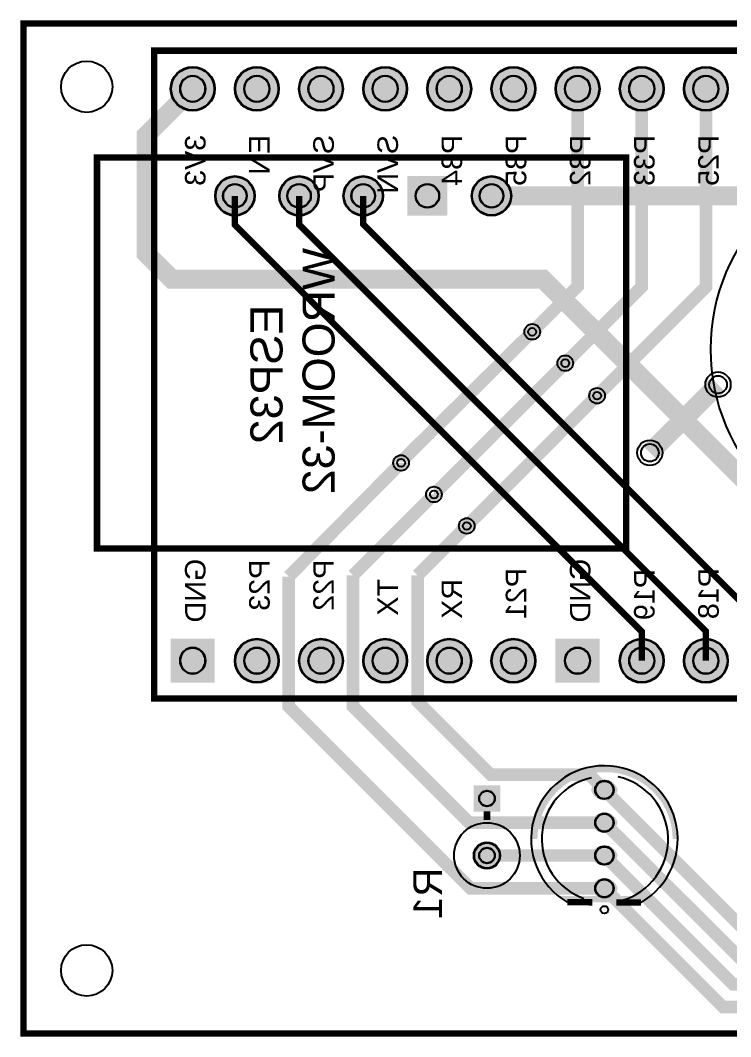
# Model space of a CAD drawing. Header units: millimetres. Extents: x -0.1 to 73.8, y -0.1 to 40.1.
# Drawn here: x -0.13 to 28, y -0.13 to 40.13 of the extents above; entities that cross this region are included whole.
import ezdxf

# ---------------------------------------------------------------- set-up
doc = ezdxf.new("R2010")
doc.units = ezdxf.units.MM
for name, color, linetype, true_color in [('BoardOutLine', 7, 'Continuous', 0xff00ff), ('BottomLayer', 7, 'Continuous', 0x0000ff), ('BottomSilkLayer', 7, 'Continuous', 0x66cc33), ('BottomSolderMaskLayer', 7, 'Continuous', 0xaa00ff), ('Document', 7, 'Continuous', 0xffffff), ('Hole', 7, 'Continuous', 0x222222), ('Multi-Layer', 7, 'Continuous', 0xc0c0c0), ('TopLayer', 7, 'Continuous', 0xff0000), ('TopSilkLayer', 7, 'Continuous', 0xffcc00), ('TopSolderMaskLayer', 7, 'Continuous', 0x800080)]:
    doc.layers.add(name, color=color, linetype=linetype, true_color=true_color)
doc.styles.get("Standard").update_dxf_attribs({"font": 'arial.ttf'})

msp = doc.modelspace()

# ---------------------------------------------------------------- hatches: boundary and pattern name
at = {"layer": 'BottomSolderMaskLayer'}
for points in [[(5.822847345694833, 37.41554483108962, 1), (7.573647447295037, 37.41554483108962, 1)], [(8.362852425704967, 37.41554483108962, 1), (10.113652527305169, 37.41554483108962, 1)], [(10.9028575057151, 37.41554483108962, 1), (12.653657607315301, 37.41554483108962, 1)], [(13.442862585725232, 37.41554483108962, 1), (15.193662687325434, 37.41554483108962, 1)], [(15.982867665735364, 37.41554483108962, 1), (17.733667767335568, 37.41554483108962, 1)], [(18.522872745745495, 37.41554483108962, 1), (20.2736728473457, 37.41554483108962, 1)], [(21.062877825755628, 37.41554483108962, 1), (22.813677927355833, 37.41554483108962, 1)], [(23.60288290576576, 37.41554483108962, 1), (25.353683007365966, 37.41554483108962, 1)], [(26.14288798577612, 37.41554483108962, 1), (27.893688087376326, 37.41554483108962, 1)], [(7.582677165354246, 33.1760223520447, 1), (9.157480314960546, 33.1760223520447, 1)], [(10.122682245364606, 33.1760223520447, 1), (11.697485394970906, 33.1760223520447, 1)], [(12.662687325374739, 33.1760223520447, 1), (14.237490474981039, 33.1760223520447, 1)], [(16.777416814833714, 33.963397680128764), (16.777416814833714, 32.38859453052237), (15.202613665227318, 32.38859453052237), (15.202613665227318, 33.963397680128764)], [(17.742697485395006, 33.1760223520447, 1), (19.317500635001302, 33.1760223520447, 1)], [(5.822834266161863, 13.889811923077445), (7.573634367761997, 13.889811923077445), (7.573634367761997, 15.64061202467758), (5.822834266161863, 15.64061202467758)], [(8.362852425704967, 14.76530353060707, 1), (10.113652527305169, 14.76530353060707, 1)], [(10.9028575057151, 14.76530353060707, 1), (12.653657607315301, 14.76530353060707, 1)], [(13.442862585725232, 14.76530353060707, 1), (15.193662687325434, 14.76530353060707, 1)], [(15.982867665735364, 14.76530353060707, 1), (17.733667767335568, 14.76530353060707, 1)], [(18.522872745745495, 14.76530353060707, 1), (20.2736728473457, 14.76530353060707, 1)], [(21.06283858715733, 13.889811923077445), (22.813664847823247, 13.889811923077445), (22.813664847823247, 15.64061202467758), (21.06283858715733, 15.64061202467758)], [(23.60288290576576, 14.76530353060707, 1), (25.353683007365966, 14.76530353060707, 1)], [(26.14288798577612, 14.76530353060707, 1), (27.893688087376326, 14.76530353060707, 1)], [(17.82458595884941, 9.833328737625266), (17.82458595884941, 8.782528636025063), (18.8753860604495, 8.782528636025063), (18.8753860604495, 9.833328737625266)], [(23.52540005080033, 9.649987299974669, -0.7853981633974483), (22.474599949200126, 9.649987299974669), (22.474599949200126, 9.649987299974669, -0.7853981633974483), (23.52540005080033, 9.649987299974669)], [(23.52540005080033, 8.350012700025331, -0.7853981633974483), (22.474599949200126, 8.350012700025331), (22.474599949200126, 8.350012700025331, -0.7853981633974483), (23.52540005080033, 8.350012700025331)], [(17.824612649225344, 7.050038100076222, 1), (18.875412750825546, 7.050038100076222, 1)], [(23.52540005080033, 7.050038100076222, -0.7853981633974483), (22.474599949200126, 7.050038100076222), (22.474599949200126, 7.050038100076222, -0.7853981633974483), (23.52540005080033, 7.050038100076222)], [(23.52540005080033, 5.750063500126998, -0.7853981633974483), (22.474599949200126, 5.750063500126998), (22.474599949200126, 5.750063500126998, -0.7853981633974483), (23.52540005080033, 5.750063500126998)]]:
    msp.add_hatch(color=256, dxfattribs=at).paths.add_polyline_path(points)
at = {"layer": 'Document'}
for points in [[(25.90002540005071, 7.7000000000000455), (25.90002540005071, 7.749987299974578), (25.898997672308724, 7.827186812144191), (25.89591521751322, 7.904331607016957), (25.890780220439865, 7.981367006078585), (25.88359632065999, 8.05823840835194), (25.874368609962403, 8.1348913290974), (25.863103628742465, 8.211271438430003), (25.849809361369125, 8.28732459982723), (25.834495230522634, 8.362996908500577), (25.817172090518397, 8.438234729600936), (25.797852219612878, 8.512984736234444), (25.776549311300414, 8.587193947259607), (25.75327846460891, 8.660809764838291), (25.728056173396908, 8.73378001171693), (25.700900314662476, 8.806052968207837), (25.67183013587487, 8.877577408847174), (25.64086624132983, 8.948302638702899), (25.608030577547197, 9.018178529305374), (25.5733464177149, 9.087155554177684), (25.536838345193473, 9.155184823939408), (25.498532236092842, 9.222218120957223), (25.45845524093079, 9.288207933521903), (25.416635765390083, 9.353107489522131), (25.373103450184317, 9.416870789596487), (25.327889150050623, 9.479452639736223), (25.281024911878603, 9.540808683318573), (25.232543951997286, 9.600895432544576), (25.182480632633542, 9.659670299263212), (25.13087043755354, 9.717091625156513), (25.0777499469159, 9.77311871126608), (25.023156811342233, 9.827711846839748), (24.967129725232553, 9.880832337477614), (24.90970839933948, 9.932442532557388), (24.85093353262073, 9.98250585192136), (24.790846783394727, 10.030986811802222), (24.729490739812263, 10.07785104997447), (24.66690888967264, 10.12306535010839), (24.60314558959817, 10.16659766531393), (24.538246033597943, 10.208417140854635), (24.472256221033376, 10.248494136016689), (24.40522292401556, 10.28680024511732), (24.337193654253724, 10.323308317638748), (24.268216629381413, 10.357992477471157), (24.198340738779052, 10.390828141253905), (24.127615508923327, 10.42179203579883), (24.056091068283877, 10.450862214586436), (23.98381811179297, 10.47801807332064), (23.91084786491433, 10.503240364532985), (23.837232047335647, 10.526511211224488), (23.763022836310483, 10.547814119536838), (23.688272829676862, 10.567133990442358), (23.613035008576617, 10.58445713044648), (23.537362699903497, 10.599771261292858), (23.461309538506157, 10.613065528666539), (23.384929429173553, 10.62433050988625), (23.30827650842798, 10.633558220584064), (23.231405106154625, 10.640742120363825), (23.15436970709311, 10.645877117437294), (23.077224912220345, 10.648959572232684), (23.000025400050845, 10.649987299974669), (22.922825887881118, 10.648959572232684), (22.845681093008352, 10.645877117437294), (22.768645693946837, 10.640742120363825), (22.691774291673482, 10.633558220584064), (22.61512137092791, 10.62433050988625), (22.538741261595305, 10.613065528666539), (22.462688100197965, 10.599771261292858), (22.387015791524846, 10.58445713044648), (22.3117779704246, 10.567133990442358), (22.23702796379098, 10.547814119536724), (22.162818752765816, 10.526511211224488), (22.08920293518713, 10.503240364532985), (22.01623268830849, 10.47801807332064), (21.943959731817586, 10.450862214586436), (21.872435291178135, 10.42179203579883), (21.80171006132241, 10.390828141253905), (21.73183417072005, 10.357992477471157), (21.662857145847738, 10.323308317638748), (21.5948278760859, 10.28680024511732), (21.527794579068086, 10.248494136016689), (21.46180476650352, 10.208417140854635), (21.39690521050329, 10.16659766531393), (21.33314191042882, 10.123065350108277), (21.2705600602892, 10.07785104997447), (21.209204016706735, 10.030986811802222), (21.149117267480733, 9.98250585192136), (21.090342400761983, 9.932442532557388), (21.03292107486891, 9.880832337477614), (20.97689398875923, 9.827711846839748), (20.92230085318556, 9.77311871126608), (20.869180362547922, 9.717091625156513), (20.81757016746792, 9.659670299263212), (20.76750684810395, 9.600895432544576), (20.719025888223086, 9.540808683318573), (20.67216165005084, 9.479452639736223), (20.626947349917145, 9.416870789596373), (20.58341503471138, 9.353107489522131), (20.541595559170673, 9.288207933521903), (20.50151856400862, 9.222218120957223), (20.46321245490799, 9.155184823939408), (20.42670438238656, 9.087155554177684), (20.392020222554038, 9.01817852930526), (20.35918455877163, 8.948302638702899), (20.328220664226592, 8.877577408847174), (20.299150485438986, 8.806052968207837), (20.271994626704554, 8.73378001171693), (20.24677233549255, 8.660809764838291), (20.22350148880105, 8.587193947259607), (20.202198580488584, 8.512984736234444), (20.182878709583065, 8.438234729600936), (20.165555569578828, 8.362996908500577), (20.150241438732337, 8.28732459982723), (20.136947171358997, 8.21127143842989), (20.12568219013906, 8.1348913290974), (20.116454479441472, 8.05823840835194), (20.109270579661597, 7.981367006078472), (20.104135582588242, 7.904331607016957), (20.10105312779274, 7.827186812144191), (20.100025400050754, 7.749987299974578), (20.100025400050754, 7.7000000000000455), (20.350012700025673, 7.7000000000000455), (20.351055135114848, 7.774322222942942), (20.354181620249165, 7.848585973082436), (20.359389695674963, 7.92273282361873), (20.36667526395354, 7.996704439722066), (20.376032593184163, 8.07044262442821), (20.387454321514042, 8.14388936442424), (20.400931462929748, 8.216986875690623), (20.416453414327634, 8.289677648962652), (20.43400796385572, 8.361904494975533), (20.453581300520227, 8.433610589457771), (20.475158025052906, 8.504739517838061), (20.498721162025504, 8.575235319628746), (20.524252173204786, 8.645042532452635), (20.551730972139012, 8.71410623567806), (20.581135939958585, 8.782372093627941), (20.612443942386562, 8.849786398326955), (20.645630347938322, 8.91629611175756), (20.680669047301762, 8.98184890758671), (20.717532473876645, 9.046393212333555), (20.756191625464226, 9.109878245944742), (20.79661608708375, 9.172254061745889), (20.83877405490216, 9.23347158573631), (20.882632361254537, 9.293482655198432), (20.92815650073976, 9.35224005658938), (20.975310657367118, 9.409697562686006), (21.024057732734263, 9.465809968954318), (21.074359375214726, 9.520533129114028), (21.126176010130166, 9.57382398987022), (21.179466870886245, 9.625640624785547), (21.234190031045955, 9.675942267265896), (21.290302437314494, 9.724689342633155), (21.347759943410892, 9.771843499260513), (21.40651734480184, 9.81736763874585), (21.466528414264076, 9.861225945098226), (21.527745938254384, 9.903383912916638), (21.590121754055644, 9.943808374536161), (21.65360678766683, 9.982467526123628), (21.718151092413564, 10.01933095269851), (21.783703888242826, 10.054369652061837), (21.850213601673204, 10.087556057613938), (21.917627906372445, 10.118864060041801), (21.9858937643221, 10.148269027861375), (22.054957467547865, 10.175747826795373), (22.124764680371527, 10.201278837974883), (22.19526048216221, 10.224841974947367), (22.266389410542388, 10.24641869948016), (22.33809550502474, 10.265992036144667), (22.41032235103762, 10.283546585672525), (22.483013124309537, 10.299068537070525), (22.556110635576033, 10.312545678486345), (22.629557375572176, 10.32396740681611), (22.70329556027832, 10.333324736046848), (22.777267176381656, 10.34061030432531), (22.851414026917837, 10.345818379751336), (22.925677777057444, 10.348944864885539), (23.000000000000455, 10.3499872999746), (23.000025400050845, 10.3499872999746), (23.050038100076108, 10.3499872999746), (23.12436032301912, 10.348944864885539), (23.1986240731585, 10.345818379751336), (23.272770923694907, 10.34061030432531), (23.346742539798242, 10.333324736046848), (23.420480724504387, 10.323967406816223), (23.49392746450053, 10.312545678486345), (23.567024975767026, 10.299068537070525), (23.639715749038942, 10.283546585672525), (23.711942595051596, 10.265992036144667), (23.783648689533948, 10.24641869948016), (23.854777617914124, 10.224841974947367), (23.92527341970481, 10.201278837974883), (23.995080632528698, 10.175747826795373), (24.064144335754463, 10.148269027861375), (24.132410193704118, 10.118864060041915), (24.19982449840313, 10.087556057613938), (24.266334211833737, 10.05436965206195), (24.331887007662772, 10.01933095269851), (24.39643131240973, 9.982467526123628), (24.45991634602069, 9.943808374536161), (24.52229216182218, 9.903383912916638), (24.583509685812487, 9.861225945098226), (24.643520755274494, 9.81736763874585), (24.702278156665443, 9.771843499260626), (24.75973566276207, 9.724689342633155), (24.81584806903038, 9.675942267265896), (24.87057122919009, 9.62564062478566), (24.923862089946397, 9.57382398987022), (24.975678724861837, 9.520533129114028), (25.025980367342072, 9.465809968954318), (25.074727442709218, 9.409697562686006), (25.121881599336575, 9.35224005658938), (25.167405738822026, 9.293482655198432), (25.211264045174403, 9.23347158573631), (25.253422012992814, 9.172254061745889), (25.29384647461211, 9.109878245944742), (25.332505626199918, 9.046393212333555), (25.3693690527748, 8.98184890758671), (25.404407752138013, 8.91629611175756), (25.43759415769, 8.849786398326955), (25.468902160117977, 8.782372093627941), (25.49830712793755, 8.71410623567806), (25.52578592687155, 8.645042532452635), (25.55131693805106, 8.575235319628746), (25.57488007502343, 8.504739517838061), (25.596456799556336, 8.433610589457771), (25.616030136220843, 8.361904494975533), (25.6335846857487, 8.289677648962652), (25.649106637146588, 8.216986875690623), (25.662583778562293, 8.14388936442424), (25.674005506892172, 8.07044262442821), (25.683362836123024, 7.996704439722066), (25.6906484044016, 7.92273282361873), (25.6958564798274, 7.848585973082436), (25.698982964961715, 7.774322222942942), (25.700025400050663, 7.7000000000000455)], [(24.450012700025354, 5.2000000000000455), (21.55001270002549, 5.2000000000000455), (21.20002540005089, 5.449987299974623), (24.850012700025445, 5.449987299974623)]]:
    msp.add_hatch(color=256, dxfattribs=at).paths.add_polyline_path(points)
at = {"layer": 'Multi-Layer'}
for points in [[(5.848247396494935, 37.41554483108962, 1), (7.548247396494935, 37.41554483108962, 1)], [(8.388252476505068, 37.41554483108962, 1), (10.088252476505067, 37.41554483108962, 1)], [(10.9282575565152, 37.41554483108962, 1), (12.6282575565152, 37.41554483108962, 1)], [(13.468262636525333, 37.41554483108962, 1), (15.168262636525332, 37.41554483108962, 1)], [(16.008267716535464, 37.41554483108962, 1), (17.708267716535467, 37.41554483108962, 1)], [(18.548272796545596, 37.41554483108962, 1), (20.2482727965456, 37.41554483108962, 1)], [(21.08827787655573, 37.41554483108962, 1), (22.788277876555732, 37.41554483108962, 1)], [(23.62828295656586, 37.41554483108962, 1), (25.328282956565864, 37.41554483108962, 1)], [(26.16828803657622, 37.41554483108962, 1), (27.868288036576224, 37.41554483108962, 1)], [(7.608077216154348, 33.1760223520447, 1), (9.132080264160445, 33.1760223520447, 1)], [(10.148082296164707, 33.1760223520447, 1), (11.672085344170805, 33.1760223520447, 1)], [(12.68808737617484, 33.1760223520447, 1), (14.212090424180937, 33.1760223520447, 1)], [(16.75201930403864, 33.93799847599689), (16.75201930403864, 32.41399542799081), (15.22801625603256, 32.41399542799081), (15.22801625603256, 33.93799847599689)], [(17.768097536195107, 33.1760223520447, 1), (19.2921005842012, 33.1760223520447, 1)], [(5.84823469646949, 13.915214630429318), (7.548234696469308, 13.915214630429318), (7.548234696469308, 15.61521463042925), (5.84823469646949, 15.61521463042925)], [(8.388252476505068, 14.76530353060707, 1), (10.088252476505067, 14.76530353060707, 1)], [(10.9282575565152, 14.76530353060707, 1), (12.6282575565152, 14.76530353060707, 1)], [(13.468262636525333, 14.76530353060707, 1), (15.168262636525332, 14.76530353060707, 1)], [(16.008267716535464, 14.76530353060707, 1), (17.708267716535467, 14.76530353060707, 1)], [(18.548272796545596, 14.76530353060707, 1), (20.2482727965456, 14.76530353060707, 1)], [(21.088239776479668, 13.915214630429318), (22.788265176530558, 13.915214630429318), (22.788265176530558, 15.61521463042925), (21.088239776479668, 15.61521463042925)], [(23.62828295656586, 14.76530353060707, 1), (25.328282956565864, 14.76530353060707, 1)], [(26.16828803657622, 14.76530353060707, 1), (27.868288036576224, 14.76530353060707, 1)], [(17.8499872999746, 9.807924815849674), (17.8499872999746, 8.807924815849674), (18.8499872999746, 8.807924815849674), (18.8499872999746, 9.807924815849674)], [(23.500000000000227, 9.649987299974669, -0.7853981633974483), (22.500000000000227, 9.649987299974669), (22.500000000000227, 9.649987299974669, -0.7853981633974483), (23.500000000000227, 9.649987299974669)], [(23.500000000000227, 8.350012700025331, -0.7853981633974483), (22.500000000000227, 8.350012700025331), (22.500000000000227, 8.350012700025331, -0.7853981633974483), (23.500000000000227, 8.350012700025331)], [(17.850012700025445, 7.050038100076222, 1), (18.850012700025445, 7.050038100076222, 1)], [(23.500000000000227, 7.050038100076222, -0.7853981633974483), (22.500000000000227, 7.050038100076222), (22.500000000000227, 7.050038100076222, -0.7853981633974483), (23.500000000000227, 7.050038100076222)], [(23.500000000000227, 5.750063500126998, -0.7853981633974483), (22.500000000000227, 5.750063500126998), (22.500000000000227, 5.750063500126998, -0.7853981633974483), (23.500000000000227, 5.750063500126998)]]:
    msp.add_hatch(color=256, dxfattribs=at).paths.add_polyline_path(points)
at = {"layer": 'TopSolderMaskLayer'}
for points in [[(5.822847345694833, 37.41554483108962, 1), (7.573647447295037, 37.41554483108962, 1)], [(8.362852425704967, 37.41554483108962, 1), (10.113652527305169, 37.41554483108962, 1)], [(10.9028575057151, 37.41554483108962, 1), (12.653657607315301, 37.41554483108962, 1)], [(13.442862585725232, 37.41554483108962, 1), (15.193662687325434, 37.41554483108962, 1)], [(15.982867665735364, 37.41554483108962, 1), (17.733667767335568, 37.41554483108962, 1)], [(18.522872745745495, 37.41554483108962, 1), (20.2736728473457, 37.41554483108962, 1)], [(21.062877825755628, 37.41554483108962, 1), (22.813677927355833, 37.41554483108962, 1)], [(23.60288290576576, 37.41554483108962, 1), (25.353683007365966, 37.41554483108962, 1)], [(26.14288798577612, 37.41554483108962, 1), (27.893688087376326, 37.41554483108962, 1)], [(7.582677165354246, 33.1760223520447, 1), (9.157480314960546, 33.1760223520447, 1)], [(10.122682245364606, 33.1760223520447, 1), (11.697485394970906, 33.1760223520447, 1)], [(12.662687325374739, 33.1760223520447, 1), (14.237490474981039, 33.1760223520447, 1)], [(16.777416814833714, 33.963397680128764), (16.777416814833714, 32.38859453052237), (15.202613665227318, 32.38859453052237), (15.202613665227318, 33.963397680128764)], [(17.742697485395006, 33.1760223520447, 1), (19.317500635001302, 33.1760223520447, 1)], [(5.822834266161863, 13.889811923077445), (7.573634367761997, 13.889811923077445), (7.573634367761997, 15.64061202467758), (5.822834266161863, 15.64061202467758)], [(8.362852425704967, 14.76530353060707, 1), (10.113652527305169, 14.76530353060707, 1)], [(10.9028575057151, 14.76530353060707, 1), (12.653657607315301, 14.76530353060707, 1)], [(13.442862585725232, 14.76530353060707, 1), (15.193662687325434, 14.76530353060707, 1)], [(15.982867665735364, 14.76530353060707, 1), (17.733667767335568, 14.76530353060707, 1)], [(18.522872745745495, 14.76530353060707, 1), (20.2736728473457, 14.76530353060707, 1)], [(21.06283858715733, 13.889811923077445), (22.813664847823247, 13.889811923077445), (22.813664847823247, 15.64061202467758), (21.06283858715733, 15.64061202467758)], [(23.60288290576576, 14.76530353060707, 1), (25.353683007365966, 14.76530353060707, 1)], [(26.14288798577612, 14.76530353060707, 1), (27.893688087376326, 14.76530353060707, 1)], [(17.82458595884941, 9.833328737625266), (17.82458595884941, 8.782528636025063), (18.8753860604495, 8.782528636025063), (18.8753860604495, 9.833328737625266)], [(23.52540005080033, 9.649987299974669, -0.7853981633974483), (22.474599949200126, 9.649987299974669), (22.474599949200126, 9.649987299974669, -0.7853981633974483), (23.52540005080033, 9.649987299974669)], [(23.52540005080033, 8.350012700025331, -0.7853981633974483), (22.474599949200126, 8.350012700025331), (22.474599949200126, 8.350012700025331, -0.7853981633974483), (23.52540005080033, 8.350012700025331)], [(17.824612649225344, 7.050038100076222, 1), (18.875412750825546, 7.050038100076222, 1)], [(23.52540005080033, 7.050038100076222, -0.7853981633974483), (22.474599949200126, 7.050038100076222), (22.474599949200126, 7.050038100076222, -0.7853981633974483), (23.52540005080033, 7.050038100076222)], [(23.52540005080033, 5.750063500126998, -0.7853981633974483), (22.474599949200126, 5.750063500126998), (22.474599949200126, 5.750063500126998, -0.7853981633974483), (23.52540005080033, 5.750063500126998)]]:
    msp.add_hatch(color=256, dxfattribs=at).paths.add_polyline_path(points)

# ---------------------------------------------------------------- linework, layer by layer
at = {"layer": 'BoardOutLine', "const_width": 0.25400050800101603}
msp.add_lwpolyline([(7.620015242082445e-05, 40.00165100330207), (7.620015242082445e-05, 39.50127000254008), (7.620015242082445e-05, 40.00165100330207), (70.00007620015231, 40.00165100330207), (70.00007620015231, 0.0016510033020722403), (7.620015242082445e-05, 0.0016510033020722403), (7.620015242082445e-05, 39.90005080010155)], dxfattribs=at)
at = {"layer": 'BottomLayer'}
for points, const_width in [([(48.897637795275614, 24.340868681737334), (46.108712217424454, 21.549403098806238), (28.90017780035555, 21.549403098806238), (20.568961137922088, 29.880619761239473), (5.869951739903627, 29.880619761239473), (4.848869697739474, 30.89916179832369), (4.848869697739474, 35.56769113538235), (6.697993395986714, 37.414274828549765)], 0.7500127000254001), ([(18.529337058674173, 33.17500635001272), (43.84267208534402, 33.17500635001272), (43.850012700025445, 33.200000000000045)], 0.7500127000254001), ([(14.950012700025354, 22.649987299974555), (14.950012700025354, 22.650038100076245), (20.1500127000254, 27.800000000000068)], 0.5), ([(16.249961899923846, 21.3499872999746), (16.25016510033015, 21.3499872999746), (21.45008890017766, 26.549911099822225)], 0.5), ([(17.550825501650934, 20.10081280162558), (22.712090424180815, 25.26207772415546)], 0.5)]:
    msp.add_lwpolyline(points, dxfattribs=dict(at, const_width=const_width))
at = {"layer": 'BottomSilkLayer', "const_width": 0.25400050800101603}
msp.add_lwpolyline([(5.173964947930017, 13.52697485394981), (5.173964947930017, 13.272974345948796), (53.94206248412502, 13.272974345948796), (53.94206248412502, 38.92702565405136), (5.173964947930017, 38.92702565405136), (5.173964947930017, 13.52697485394981)], close=True, dxfattribs=at)
msp.add_lwpolyline([(18.3499872999746, 8.449911099822202), (18.3499872999746, 8.799923799847647)], dxfattribs=at)
at = {"layer": 'BottomSilkLayer'}
msp.add_circle((18.350012700025445, 7.050038100076222), 1.2999745999492, dxfattribs=at)
at = {"layer": 'BottomSolderMaskLayer'}
for points in [[(6.698352032757157, 37.93027676491795), (6.698090442101147, 37.93027676491795)], [(9.23835711276729, 37.93027676491795), (9.23809552211128, 37.93027676491795)], [(11.778362192777422, 37.93027676491795), (11.778100602121413, 37.93027676491795)], [(14.318367272787782, 37.93027676491795), (14.318105682131772, 37.93027676491795)], [(16.858372352797915, 37.93027676491795), (16.858110762141905, 37.93027676491795)], [(19.398377432808047, 37.93027676491795), (19.398115842152038, 37.93027676491795)], [(21.93838251281818, 37.93027676491795), (21.93812092216217, 37.93027676491795)], [(24.478387592828312, 37.93027676491795), (24.478126002172303, 37.93027676491795)], [(27.018392672838445, 37.93027676491795), (27.018131082182435, 37.93027676491795)], [(6.698352032757157, 36.90065594286796), (6.698090442101147, 36.90065594286796)], [(9.23835711276729, 36.90065594286796), (9.23809552211128, 36.90065594286796)], [(11.778362192777422, 36.90065594286796), (11.778100602121413, 36.90065594286796)], [(14.318367272787782, 36.90065594286796), (14.318105682131772, 36.90065594286796)], [(16.858372352797915, 36.90065594286796), (16.858110762141905, 36.90065594286796)], [(19.398377432808047, 36.90065594286796), (19.398115842152038, 36.90065594286796)], [(21.93838251281818, 36.90065594286796), (21.93812092216217, 36.90065594286796)], [(24.478387592828312, 36.90065594286796), (24.478126002172303, 36.90065594286796)], [(27.018392672838445, 36.90065594286796), (27.018131082182435, 36.90065594286796)], [(6.698352032757157, 15.280035464435286), (6.698090442101147, 15.280035464435286)], [(9.23835711276729, 15.280035464435286), (9.23809552211128, 15.280035464435286)], [(11.778362192777422, 15.280035464435286), (11.778100602121413, 15.280035464435286)], [(14.318367272787782, 15.280035464435286), (14.318105682131772, 15.280035464435286)], [(16.858372352797915, 15.280035464435286), (16.858110762141905, 15.280035464435286)], [(19.398377432808047, 15.280035464435286), (19.398115842152038, 15.280035464435286)], [(21.93838251281818, 15.280035464435286), (21.93812092216217, 15.280035464435286)], [(24.478387592828312, 15.280035464435286), (24.478126002172303, 15.280035464435286)], [(27.018392672838445, 15.280035464435286), (27.018131082182435, 15.280035464435286)], [(6.698352032757157, 14.250414642385294), (6.698090442101147, 14.250414642385294)], [(9.23835711276729, 14.250414642385294), (9.23809552211128, 14.250414642385294)], [(11.778362192777422, 14.250414642385294), (11.778100602121413, 14.250414642385294)], [(14.318367272787782, 14.250414642385294), (14.318105682131772, 14.250414642385294)], [(16.858372352797915, 14.250414642385294), (16.858110762141905, 14.250414642385294)], [(19.398377432808047, 14.250414642385294), (19.398115842152038, 14.250414642385294)], [(21.93838251281818, 14.250414642385294), (21.93812092216217, 14.250414642385294)], [(24.478387592828312, 14.250414642385294), (24.478126002172303, 14.250414642385294)], [(27.018392672838445, 14.250414642385294), (27.018131082182435, 14.250414642385294)]]:
    msp.add_lwpolyline(points, close=True, dxfattribs=at)
for centre, radius in [((6.698247396494935, 37.41554483108962), 0.8754000508001016), ((9.238252476505068, 37.41554483108962), 0.8754000508001016), ((11.7782575565152, 37.41554483108962), 0.8754000508001016), ((14.318262636525333, 37.41554483108962), 0.8754000508001016), ((16.858267716535465, 37.41554483108962), 0.8754000508001016), ((19.398272796545598, 37.41554483108962), 0.8754000508001016), ((21.93827787655573, 37.41554483108962), 0.8754000508001016), ((24.478282956565863, 37.41554483108962), 0.8754000508001016), ((27.018288036576223, 37.41554483108962), 0.8754000508001016), ((8.370078740157396, 33.1760223520447), 0.7874015748031498), ((10.910083820167756, 33.1760223520447), 0.7874015748031498), ((13.450088900177889, 33.1760223520447), 0.7874015748031498), ((18.530099060198154, 33.1760223520447), 0.7874015748031498), ((8.370002540005089, 33.17599695199385), 0.47244094488188987), ((10.910007620015222, 33.17599695199385), 0.47244094488188987), ((13.450012700025354, 33.17599695199385), 0.47244094488188987), ((15.990017780035487, 33.17599695199385), 0.47244094488188987), ((18.53002286004562, 33.17599695199385), 0.47244094488188987), ((9.238252476505068, 14.76530353060707), 0.8754000508001016), ((11.7782575565152, 14.76530353060707), 0.8754000508001016), ((14.318262636525333, 14.76530353060707), 0.8754000508001016), ((16.858267716535465, 14.76530353060707), 0.8754000508001016), ((19.398272796545598, 14.76530353060707), 0.8754000508001016), ((24.478282956565863, 14.76530353060707), 0.8754000508001016), ((27.018288036576223, 14.76530353060707), 0.8754000508001016), ((23.000025400050845, 9.649961899923824), 0.3677933807480518), ((18.3499872999746, 9.307924815849674), 0.315240030480061), ((23.000025400050845, 8.3499872999746), 0.3677933807480518), ((18.350012700025445, 7.050038100076222), 0.5254000508001015), ((18.3499872999746, 7.050012700025491), 0.315240030480061), ((23.000025400050845, 7.050012700025491), 0.3677933807480518), ((23.000025400050845, 5.750038100076267), 0.3677933807480518)]:
    msp.add_circle(centre, radius, dxfattribs=at)
for centre, start, end in [((6.698352032757157, 37.41546635389295), 450, 270), ((6.698090442101147, 37.41546635389295), 270, 450), ((9.23835711276729, 37.41546635389295), 450, 270), ((9.23809552211128, 37.41546635389295), 270, 450), ((11.778362192777422, 37.41546635389295), 450, 270), ((11.778100602121413, 37.41546635389295), 270, 450), ((14.318367272787782, 37.41546635389295), 450, 270), ((14.318105682131772, 37.41546635389295), 270, 450), ((16.858372352797915, 37.41546635389295), 450, 270), ((16.858110762141905, 37.41546635389295), 270, 450), ((19.398377432808047, 37.41546635389295), 450, 270), ((19.398115842152038, 37.41546635389295), 270, 450), ((21.93838251281818, 37.41546635389295), 450, 270), ((21.93812092216217, 37.41546635389295), 270, 450), ((24.478387592828312, 37.41546635389295), 450, 270), ((24.478126002172303, 37.41546635389295), 270, 450), ((27.018392672838445, 37.41546635389295), 450, 270), ((27.018131082182435, 37.41546635389295), 270, 450), ((6.698352032757157, 14.76522505341029), 450, 270), ((6.698090442101147, 14.76522505341029), 270, 450), ((9.23835711276729, 14.76522505341029), 450, 270), ((9.23809552211128, 14.76522505341029), 270, 450), ((11.778362192777422, 14.76522505341029), 450, 270), ((11.778100602121413, 14.76522505341029), 270, 450), ((14.318367272787782, 14.76522505341029), 450, 270), ((14.318105682131772, 14.76522505341029), 270, 450), ((16.858372352797915, 14.76522505341029), 450, 270), ((16.858110762141905, 14.76522505341029), 270, 450), ((19.398377432808047, 14.76522505341029), 450, 270), ((19.398115842152038, 14.76522505341029), 270, 450), ((21.93838251281818, 14.76522505341029), 450, 270), ((21.93812092216217, 14.76522505341029), 270, 450), ((24.478387592828312, 14.76522505341029), 450, 270), ((24.478126002172303, 14.76522505341029), 270, 450), ((27.018392672838445, 14.76522505341029), 450, 270), ((27.018131082182435, 14.76522505341029), 270, 450)]:
    msp.add_arc(centre, 0.5148104110249966, start, end, dxfattribs=at)
at = {"layer": 'Document'}
msp.add_circle((23.000000000000227, 4.89992379984767), 0.15011430022860048, dxfattribs=at)
at = {"layer": 'Hole'}
for centre, radius in [((20.14147828295654, 27.79146558293121), 0.15499110998222), ((21.45008890017766, 26.549911099822225), 0.15499110998222), ((27.49961899923801, 25.700533401066878), 0.3500127000254001), ((22.711963423927045, 25.262128524257037), 0.15499110998222), ((24.799593599187347, 23.000508001015987), 0.3500127000254001), ((14.949961899923892, 22.599949199898447), 0.15499110998222), ((16.249936499873, 21.35001270002533), 0.15499110998222), ((17.550927101854313, 20.100838201676424), 0.15499110998222)]:
    msp.add_circle(centre, radius, dxfattribs=at)
at = {"layer": 'Multi-Layer'}
for points in [[(6.698348996698087, 37.91534163068331), (6.698094996189866, 37.91534163068331)], [(9.23835407670822, 37.91534163068331), (9.238100076200226, 37.91534163068331)], [(11.778359156718352, 37.91534163068331), (11.778105156210358, 37.91534163068331)], [(14.318364236728485, 37.91534163068331), (14.318110236220491, 37.91534163068331)], [(16.858369316738617, 37.91534163068331), (16.858115316230624, 37.91534163068331)], [(19.39837439674875, 37.91534163068331), (19.398120396240756, 37.91534163068331)], [(21.938379476758882, 37.91534163068331), (21.93812547625089, 37.91534163068331)], [(24.478384556769242, 37.91534163068331), (24.47813055626102, 37.91534163068331)], [(27.018389636779375, 37.91534163068331), (27.018135636271154, 37.91534163068331)], [(6.698348996698087, 36.915595631191316), (6.698094996189866, 36.915595631191316)], [(9.23835407670822, 36.915595631191316), (9.238100076200226, 36.915595631191316)], [(11.778359156718352, 36.915595631191316), (11.778105156210358, 36.915595631191316)], [(14.318364236728485, 36.915595631191316), (14.318110236220491, 36.915595631191316)], [(16.858369316738617, 36.915595631191316), (16.858115316230624, 36.915595631191316)], [(19.39837439674875, 36.915595631191316), (19.398120396240756, 36.915595631191316)], [(21.938379476758882, 36.915595631191316), (21.93812547625089, 36.915595631191316)], [(24.478384556769242, 36.915595631191316), (24.47813055626102, 36.915595631191316)], [(27.018389636779375, 36.915595631191316), (27.018135636271154, 36.915595631191316)], [(6.698348996698087, 15.265100330200763), (6.698094996189866, 15.265100330200763)], [(9.23835407670822, 15.265100330200763), (9.238100076200226, 15.265100330200763)], [(11.778359156718352, 15.265100330200763), (11.778105156210358, 15.265100330200763)], [(14.318364236728485, 15.265100330200763), (14.318110236220491, 15.265100330200763)], [(16.858369316738617, 15.265100330200763), (16.858115316230624, 15.265100330200763)], [(19.39837439674875, 15.265100330200763), (19.398120396240756, 15.265100330200763)], [(21.938379476758882, 15.265100330200763), (21.93812547625089, 15.265100330200763)], [(24.478384556769242, 15.265100330200763), (24.47813055626102, 15.265100330200763)], [(27.018389636779375, 15.265100330200763), (27.018135636271154, 15.265100330200763)], [(6.698348996698087, 14.265354330708764), (6.698094996189866, 14.265354330708764)], [(9.23835407670822, 14.265354330708764), (9.238100076200226, 14.265354330708764)], [(11.778359156718352, 14.265354330708764), (11.778105156210358, 14.265354330708764)], [(14.318364236728485, 14.265354330708764), (14.318110236220491, 14.265354330708764)], [(16.858369316738617, 14.265354330708764), (16.858115316230624, 14.265354330708764)], [(19.39837439674875, 14.265354330708764), (19.398120396240756, 14.265354330708764)], [(21.938379476758882, 14.265354330708764), (21.93812547625089, 14.265354330708764)], [(24.478384556769242, 14.265354330708764), (24.47813055626102, 14.265354330708764)], [(27.018389636779375, 14.265354330708764), (27.018135636271154, 14.265354330708764)]]:
    msp.add_lwpolyline(points, close=True, dxfattribs=at)
for centre, radius in [((2.500127000253997, 37.500381000762104), 1.0160020320040641), ((6.698247396494935, 37.41554483108962), 0.8500000000000001), ((9.238252476505068, 37.41554483108962), 0.8500000000000001), ((11.7782575565152, 37.41554483108962), 0.8500000000000001), ((14.318262636525333, 37.41554483108962), 0.8500000000000001), ((16.858267716535465, 37.41554483108962), 0.8500000000000001), ((19.398272796545598, 37.41554483108962), 0.8500000000000001), ((21.93827787655573, 37.41554483108962), 0.8500000000000001), ((24.478282956565863, 37.41554483108962), 0.8500000000000001), ((27.018288036576223, 37.41554483108962), 0.8500000000000001), ((8.370078740157396, 33.1760223520447), 0.7620015240030481), ((10.910083820167756, 33.1760223520447), 0.7620015240030481), ((13.450088900177889, 33.1760223520447), 0.7620015240030481), ((18.530099060198154, 33.1760223520447), 0.7620015240030481), ((8.370002540005089, 33.17599695199385), 0.45720091440182886), ((10.910007620015222, 33.17599695199385), 0.45720091440182886), ((13.450012700025354, 33.17599695199385), 0.45720091440182886), ((15.990017780035487, 33.17599695199385), 0.45720091440182886), ((18.53002286004562, 33.17599695199385), 0.45720091440182886), ((20.14147828295654, 27.79146558293121), 0.31000762001524007), ((21.45008890017766, 26.549911099822225), 0.31000762001524007), ((27.49961899923801, 25.700533401066878), 0.5), ((22.711963423927045, 25.262128524257037), 0.31000762001524007), ((24.799593599187347, 23.000508001015987), 0.5), ((14.949961899923892, 22.599949199898447), 0.31000762001524007), ((16.249936499873, 21.35001270002533), 0.31000762001524007), ((17.550927101854313, 20.100838201676424), 0.31000762001524007), ((9.238252476505068, 14.76530353060707), 0.8500000000000001), ((11.7782575565152, 14.76530353060707), 0.8500000000000001), ((14.318262636525333, 14.76530353060707), 0.8500000000000001), ((16.858267716535465, 14.76530353060707), 0.8500000000000001), ((19.398272796545598, 14.76530353060707), 0.8500000000000001), ((24.478282956565863, 14.76530353060707), 0.8500000000000001), ((27.018288036576223, 14.76530353060707), 0.8500000000000001), ((23.000025400050845, 9.649961899923824), 0.3500127000254001), ((18.3499872999746, 9.307924815849674), 0.30000000000000004), ((23.000025400050845, 8.3499872999746), 0.3500127000254001), ((18.350012700025445, 7.050038100076222), 0.5), ((18.3499872999746, 7.050012700025491), 0.30000000000000004), ((23.000025400050845, 7.050012700025491), 0.3500127000254001), ((23.000025400050845, 5.750038100076267), 0.3500127000254001), ((2.500127000253997, 2.5003810007619904), 1.0160020320040641)]:
    msp.add_circle(centre, radius, dxfattribs=at)
for centre, start, end in [((6.698348996698087, 37.41546863093731), 450, 270), ((6.698094996189866, 37.41546863093731), 270, 450), ((9.23835407670822, 37.41546863093731), 450, 270), ((9.238100076200226, 37.41546863093731), 270, 450), ((11.778359156718352, 37.41546863093731), 450, 270), ((11.778105156210358, 37.41546863093731), 270, 450), ((14.318364236728485, 37.41546863093731), 450, 270), ((14.318110236220491, 37.41546863093731), 270, 450), ((16.858369316738617, 37.41546863093731), 450, 270), ((16.858115316230624, 37.41546863093731), 270, 450), ((19.39837439674875, 37.41546863093731), 450, 270), ((19.398120396240756, 37.41546863093731), 270, 450), ((21.938379476758882, 37.41546863093731), 450, 270), ((21.93812547625089, 37.41546863093731), 270, 450), ((24.478384556769242, 37.41546863093731), 450, 270), ((24.47813055626102, 37.41546863093731), 270, 450), ((27.018389636779375, 37.41546863093731), 450, 270), ((27.018135636271154, 37.41546863093731), 270, 450), ((6.698348996698087, 14.765227330454763), 450, 270), ((6.698094996189866, 14.765227330454763), 270, 450), ((9.23835407670822, 14.765227330454763), 450, 270), ((9.238100076200226, 14.765227330454763), 270, 450), ((11.778359156718352, 14.765227330454763), 450, 270), ((11.778105156210358, 14.765227330454763), 270, 450), ((14.318364236728485, 14.765227330454763), 450, 270), ((14.318110236220491, 14.765227330454763), 270, 450), ((16.858369316738617, 14.765227330454763), 450, 270), ((16.858115316230624, 14.765227330454763), 270, 450), ((19.39837439674875, 14.765227330454763), 450, 270), ((19.398120396240756, 14.765227330454763), 270, 450), ((21.938379476758882, 14.765227330454763), 450, 270), ((21.93812547625089, 14.765227330454763), 270, 450), ((24.478384556769242, 14.765227330454763), 450, 270), ((24.47813055626102, 14.765227330454763), 270, 450), ((27.018389636779375, 14.765227330454763), 450, 270), ((27.018135636271154, 14.765227330454763), 270, 450)]:
    msp.add_arc(centre, 0.4998729997459995, start, end, dxfattribs=at)
at = {"layer": 'TopLayer'}
for points, const_width in [([(20.14157988315992, 27.791592583185206), (21.93827787655573, 29.588315976631975), (21.93827787655573, 37.41554483108962)], 0.5), ([(21.45013970027935, 26.549936499872956), (24.478282956565863, 29.578079756159468), (24.478282956565863, 37.41554483108962)], 0.5), ([(22.712090424180815, 25.26207772415546), (27.018288036576223, 29.568275336550755), (27.018288036576223, 37.41554483108962)], 0.5), ([(8.369316738633415, 33.175031750063454), (8.369316738633415, 32.029489458979015), (24.478282956565863, 15.920497840995722), (24.478282956565863, 14.76530353060707)], 0.25400050800101603), ([(10.909321818643548, 33.175031750063454), (10.909321818643548, 32.03959867919741), (27.018288036576223, 15.930607061214232), (27.018288036576223, 14.76530353060707)], 0.25400050800101603), ([(29.558293116586356, 14.76530353060707), (29.558293116586356, 15.940792481584936), (13.44932689865368, 32.0497586995175), (13.44932689865368, 33.175031750063454)], 0.25400050800101603), ([(24.799720599441116, 23.000558801117563), (27.499644399288854, 25.700508001016033)], 0.7500127000254001), ([(10.5, 18.100000000000023), (14.949961899923892, 22.599923799847602), (14.949961899923892, 22.599949199898447)], 0.5), ([(13.05001270002549, 18.149987299974555), (16.249936499873, 21.34991109982218), (16.249936499873, 21.35001270002533)], 0.5), ([(15.60081280162558, 18.150774701549494), (17.55039370078748, 20.100381000762127)], 0.5), ([(23.000000000000227, 5.750063500126998), (17.699949199898356, 5.750063500126998), (10.5, 12.950012700025354), (10.5, 18.100000000000023)], 0.5), ([(22.999745999492006, 8.348996697993357), (17.650495300990542, 8.348996697993357), (13.050546101092323, 12.948945897891804), (13.050546101092323, 18.150876301752646)], 0.5), ([(15.600711201422428, 18.150876301752646), (15.600711201422428, 13.149606299212678), (18.49885699771403, 10.248920497841027), (22.400304800609547, 10.248920497841027), (22.999745999492006, 9.649479298958568)], 0.5), ([(47.000254000507994, 9.649479298958568), (41.102362204724386, 3.751587503175074), (28.897637795275614, 3.751587503175074), (22.999745999492006, 9.649479298958568)], 0.5), ([(47.000254000507994, 8.348996697993357), (41.5011430022862, 2.8498856997713347), (28.501397002793965, 2.8498856997713347), (22.999745999492006, 8.348996697993357)], 0.5), ([(23.000000000000227, 7.050038100076222), (18.700152400304887, 7.04993649987307)], 0.5), ([(47, 7.050038100076222), (41.8999491998984, 1.949987299974623), (28.1000508001016, 1.949987299974623), (23.000000000000227, 7.050038100076222)], 0.5), ([(22.999745999492006, 5.750571501142986), (27.698755397510922, 1.0490220980442473), (42.301244602489305, 1.0490220980442473), (47.000254000507994, 5.750571501142986)], 0.5)]:
    msp.add_lwpolyline(points, dxfattribs=dict(at, const_width=const_width))
at = {"layer": 'TopSilkLayer', "const_width": 0.25400050800101603}
msp.add_lwpolyline([(23.86403352806701, 34.69999999999993), (23.86403352806701, 19.20596901193801), (2.908991617983247, 19.20596901193801), (2.908991617983247, 34.69999999999993), (23.86403352806701, 34.69999999999993)], close=True, dxfattribs=at)
for points in [[(22.52382524765062, 5.196418592837176), (21.528829057658186, 5.200228600457308)], [(24.449530099060212, 5.189052578105134), (23.471983743967485, 5.192786385572845)]]:
    msp.add_lwpolyline(points, dxfattribs=at)
at = {"layer": 'TopSilkLayer'}
for centre, radius, start, end in [((34.99911099822202, 27.099999487331615), 7.800000000000001, 0, 179.99999627848698), ((35, 27.10000051266843), 7.800000000000001, 180.00000381881162, 359.99999627848695), ((22.998777876135136, 7.703024827110198), 2.9025400050800108, 299.98819861671603, 239.57332049928317), ((22.9999775873614, 7.699999894291977), 2.482931165862332, 101.8521080011585, 250.92940689414758), ((23.000071134761583, 7.700003875991229), 2.5233426466852937, 285.6327142841069, 77.57133883069116)]:
    msp.add_arc(centre, radius, start, end, dxfattribs=at)
at = {"layer": 'TopSolderMaskLayer'}
for points in [[(6.698352032757157, 37.93027676491795), (6.698090442101147, 37.93027676491795)], [(9.23835711276729, 37.93027676491795), (9.23809552211128, 37.93027676491795)], [(11.778362192777422, 37.93027676491795), (11.778100602121413, 37.93027676491795)], [(14.318367272787782, 37.93027676491795), (14.318105682131772, 37.93027676491795)], [(16.858372352797915, 37.93027676491795), (16.858110762141905, 37.93027676491795)], [(19.398377432808047, 37.93027676491795), (19.398115842152038, 37.93027676491795)], [(21.93838251281818, 37.93027676491795), (21.93812092216217, 37.93027676491795)], [(24.478387592828312, 37.93027676491795), (24.478126002172303, 37.93027676491795)], [(27.018392672838445, 37.93027676491795), (27.018131082182435, 37.93027676491795)], [(6.698352032757157, 36.90065594286796), (6.698090442101147, 36.90065594286796)], [(9.23835711276729, 36.90065594286796), (9.23809552211128, 36.90065594286796)], [(11.778362192777422, 36.90065594286796), (11.778100602121413, 36.90065594286796)], [(14.318367272787782, 36.90065594286796), (14.318105682131772, 36.90065594286796)], [(16.858372352797915, 36.90065594286796), (16.858110762141905, 36.90065594286796)], [(19.398377432808047, 36.90065594286796), (19.398115842152038, 36.90065594286796)], [(21.93838251281818, 36.90065594286796), (21.93812092216217, 36.90065594286796)], [(24.478387592828312, 36.90065594286796), (24.478126002172303, 36.90065594286796)], [(27.018392672838445, 36.90065594286796), (27.018131082182435, 36.90065594286796)], [(6.698352032757157, 15.280035464435286), (6.698090442101147, 15.280035464435286)], [(9.23835711276729, 15.280035464435286), (9.23809552211128, 15.280035464435286)], [(11.778362192777422, 15.280035464435286), (11.778100602121413, 15.280035464435286)], [(14.318367272787782, 15.280035464435286), (14.318105682131772, 15.280035464435286)], [(16.858372352797915, 15.280035464435286), (16.858110762141905, 15.280035464435286)], [(19.398377432808047, 15.280035464435286), (19.398115842152038, 15.280035464435286)], [(21.93838251281818, 15.280035464435286), (21.93812092216217, 15.280035464435286)], [(24.478387592828312, 15.280035464435286), (24.478126002172303, 15.280035464435286)], [(27.018392672838445, 15.280035464435286), (27.018131082182435, 15.280035464435286)], [(6.698352032757157, 14.250414642385294), (6.698090442101147, 14.250414642385294)], [(9.23835711276729, 14.250414642385294), (9.23809552211128, 14.250414642385294)], [(11.778362192777422, 14.250414642385294), (11.778100602121413, 14.250414642385294)], [(14.318367272787782, 14.250414642385294), (14.318105682131772, 14.250414642385294)], [(16.858372352797915, 14.250414642385294), (16.858110762141905, 14.250414642385294)], [(19.398377432808047, 14.250414642385294), (19.398115842152038, 14.250414642385294)], [(21.93838251281818, 14.250414642385294), (21.93812092216217, 14.250414642385294)], [(24.478387592828312, 14.250414642385294), (24.478126002172303, 14.250414642385294)], [(27.018392672838445, 14.250414642385294), (27.018131082182435, 14.250414642385294)]]:
    msp.add_lwpolyline(points, close=True, dxfattribs=at)
for centre, radius in [((6.698247396494935, 37.41554483108962), 0.8754000508001016), ((9.238252476505068, 37.41554483108962), 0.8754000508001016), ((11.7782575565152, 37.41554483108962), 0.8754000508001016), ((14.318262636525333, 37.41554483108962), 0.8754000508001016), ((16.858267716535465, 37.41554483108962), 0.8754000508001016), ((19.398272796545598, 37.41554483108962), 0.8754000508001016), ((21.93827787655573, 37.41554483108962), 0.8754000508001016), ((24.478282956565863, 37.41554483108962), 0.8754000508001016), ((27.018288036576223, 37.41554483108962), 0.8754000508001016), ((8.370078740157396, 33.1760223520447), 0.7874015748031498), ((10.910083820167756, 33.1760223520447), 0.7874015748031498), ((13.450088900177889, 33.1760223520447), 0.7874015748031498), ((18.530099060198154, 33.1760223520447), 0.7874015748031498), ((8.370002540005089, 33.17599695199385), 0.47244094488188987), ((10.910007620015222, 33.17599695199385), 0.47244094488188987), ((13.450012700025354, 33.17599695199385), 0.47244094488188987), ((15.990017780035487, 33.17599695199385), 0.47244094488188987), ((18.53002286004562, 33.17599695199385), 0.47244094488188987), ((9.238252476505068, 14.76530353060707), 0.8754000508001016), ((11.7782575565152, 14.76530353060707), 0.8754000508001016), ((14.318262636525333, 14.76530353060707), 0.8754000508001016), ((16.858267716535465, 14.76530353060707), 0.8754000508001016), ((19.398272796545598, 14.76530353060707), 0.8754000508001016), ((24.478282956565863, 14.76530353060707), 0.8754000508001016), ((27.018288036576223, 14.76530353060707), 0.8754000508001016), ((23.000025400050845, 9.649961899923824), 0.3677933807480518), ((18.3499872999746, 9.307924815849674), 0.315240030480061), ((23.000025400050845, 8.3499872999746), 0.3677933807480518), ((18.350012700025445, 7.050038100076222), 0.5254000508001015), ((18.3499872999746, 7.050012700025491), 0.315240030480061), ((23.000025400050845, 7.050012700025491), 0.3677933807480518), ((23.000025400050845, 5.750038100076267), 0.3677933807480518)]:
    msp.add_circle(centre, radius, dxfattribs=at)
for centre, start, end in [((6.698352032757157, 37.41546635389295), 450, 270), ((6.698090442101147, 37.41546635389295), 270, 450), ((9.23835711276729, 37.41546635389295), 450, 270), ((9.23809552211128, 37.41546635389295), 270, 450), ((11.778362192777422, 37.41546635389295), 450, 270), ((11.778100602121413, 37.41546635389295), 270, 450), ((14.318367272787782, 37.41546635389295), 450, 270), ((14.318105682131772, 37.41546635389295), 270, 450), ((16.858372352797915, 37.41546635389295), 450, 270), ((16.858110762141905, 37.41546635389295), 270, 450), ((19.398377432808047, 37.41546635389295), 450, 270), ((19.398115842152038, 37.41546635389295), 270, 450), ((21.93838251281818, 37.41546635389295), 450, 270), ((21.93812092216217, 37.41546635389295), 270, 450), ((24.478387592828312, 37.41546635389295), 450, 270), ((24.478126002172303, 37.41546635389295), 270, 450), ((27.018392672838445, 37.41546635389295), 450, 270), ((27.018131082182435, 37.41546635389295), 270, 450), ((6.698352032757157, 14.76522505341029), 450, 270), ((6.698090442101147, 14.76522505341029), 270, 450), ((9.23835711276729, 14.76522505341029), 450, 270), ((9.23809552211128, 14.76522505341029), 270, 450), ((11.778362192777422, 14.76522505341029), 450, 270), ((11.778100602121413, 14.76522505341029), 270, 450), ((14.318367272787782, 14.76522505341029), 450, 270), ((14.318105682131772, 14.76522505341029), 270, 450), ((16.858372352797915, 14.76522505341029), 450, 270), ((16.858110762141905, 14.76522505341029), 270, 450), ((19.398377432808047, 14.76522505341029), 450, 270), ((19.398115842152038, 14.76522505341029), 270, 450), ((21.93838251281818, 14.76522505341029), 450, 270), ((21.93812092216217, 14.76522505341029), 270, 450), ((24.478387592828312, 14.76522505341029), 450, 270), ((24.478126002172303, 14.76522505341029), 270, 450), ((27.018392672838445, 14.76522505341029), 450, 270), ((27.018131082182435, 14.76522505341029), 270, 450)]:
    msp.add_arc(centre, 0.5148104110249966, start, end, dxfattribs=at)

# ---------------------------------------------------------------- texts
at = {"layer": 'BottomSilkLayer', "text_generation_flag": 2}
for s, height, p in [('3V3', 0.8128016256032513, (7.2059944119887405, 35.593345186690385)), ('EN', 0.8128016256032513, (9.745999491998873, 35.59359918719838)), ('SVP', 0.8128016256032513, (12.286004572009233, 35.593345186690385)), ('SVN', 0.8128016256032513, (14.826009652019366, 35.593345186690385)), ('P34', 0.8128016256032513, (17.366014732029498, 35.593345186690385)), ('P35', 0.8128016256032513, (19.90601981203963, 35.59359918719838)), ('P32', 0.8128016256032513, (22.446024892049763, 35.59359918719838)), ('P33', 0.8128016256032513, (24.986029972059896, 35.593345186690385)), ('P25', 0.8128016256032513, (27.52603505207003, 35.593345186690385)), ('WROOM-32', 1.27000254000508, (12.317754635509345, 31.116586233172484)), ('ESP32', 1.27000254000508, (10.2540005080009, 28.862331724663477)), ('GND', 0.8128016256032513, (7.2059944119887405, 18.801371602743302)), ('P23', 0.8128016256032513, (9.745999491998873, 18.764795529591083)), ('P22', 0.8128016256032513, (12.286004572009233, 18.764795529591083)), ('GND', 0.8128016256032513, (22.446024892049763, 18.801371602743302)), ('P21', 0.8128016256032513, (19.90601981203963, 18.432054864109773)), ('P19', 0.8128016256032513, (24.986029972059896, 18.393954787909593)), ('P18', 0.8128016256032513, (27.52603505207003, 18.432054864109773)), ('TX', 0.8128016256032513, (14.826009652019366, 18.002794005588044)), ('RX', 0.8128016256032513, (17.366014732029498, 18.002794005588044)), ('R1', 1.143002286004572, (16.57200914401824, 6.570231140462397))]:
    msp.add_text(s, height=height, rotation=90, dxfattribs=at).set_placement(p)

doc.saveas('drawing.dxf')
